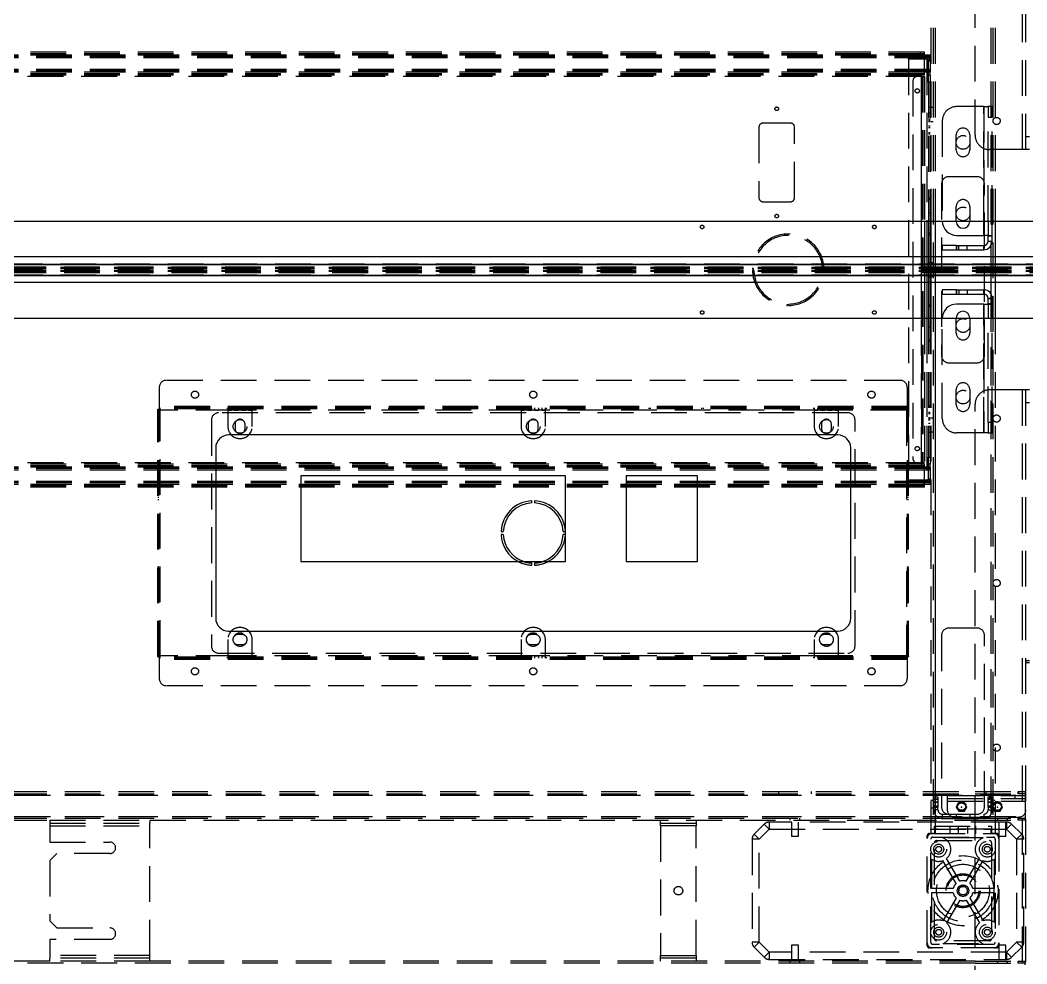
# Model space of a CAD drawing. Header units: millimetres. Extents: x -429 to 4678, y -337 to 3841.
# Drawn here: x 1019 to 1723, y 349 to 1008 of the extents above; entities that cross this region are included whole.
import ezdxf

# ---------------------------------------------------------------- set-up
doc = ezdxf.new("R2010")
doc.units = ezdxf.units.MM
doc.header["$LTSCALE"] = 100
doc.linetypes.add('CENTERX2', pattern=[20.32, 12.7, -2.54, 2.54, -2.54])
doc.linetypes.add('HIDDEN', pattern=[0.375, 0.25, -0.125])

msp = doc.modelspace()

# ---------------------------------------------------------------- linework, layer by layer
at = {"color": 7, "linetype": 'HIDDEN', "lineweight": -3}
for p, q in [((1720, 918), (1720, 1618)), ((1720, 918), (1720, 1618)), ((1722.5, 918), (1722.5, 1618)), ((1687, 928), (1687, 1608)), ((1656, 1228), (1656, 868)), ((1657.6, 1228), (1657.6, 440)), ((1659, 1228), (1659, 440)), ((1659, 1228), (1659, 440)), ((1659, 1228), (1659, 440)), ((1659, 1228), (1659, 868)), ((1698, 1228), (1698, 440)), ((1698, 1228), (1698, 440)), ((1698, 1228), (1698, 440)), ((1698, 1228), (1698, 850.68)), ((1699.4, 1228), (1699.4, 440)), ((1701, 1228), (1701, 868)), ((1651.5, 986), (148.5, 986)), ((1648.5, 986), (1648.5, 985)), ((1651.5, 984), (1651.5, 986)), ((1655.5, 984), (144.5, 984)), ((1655.5, 983), (144.5, 983)), ((1655.5, 982), (144.5, 982)), ((1655.5, 982), (144.5, 982)), ((1655.5, 982), (144.5, 982)), ((1655.5, 982), (144.5, 982)), ((1651.5, 985), (148.5, 985)), ((1651.5, 984), (148.5, 984)), ((1651.5, 984), (148.5, 984)), ((1640.5, 981.3), (1640.5, 982.5)), ((1640.5, 982.5), (1645.5, 982.5)), ((1645.5, 981.3), (1640.5, 981.3)), ((1640.5, 981.12), (1640.5, 686.88)), ((1653.1, 981.12), (1640.5, 981.12)), ((1645.5, 982.5), (1645.5, 981.3)), ((1645.5, 982.5), (1653.1, 982.5)), ((1645.5, 981.3), (1653.1, 981.3)), ((1651.5, 972), (1651.5, 984)), ((1653.1, 981.3), (1653.1, 982.5)), ((1653.1, 982.5), (1653.1, 981.3)), ((1653.1, 981.12), (1653.1, 686.88)), ((1653.1, 981.12), (1653.1, 868)), ((1655.5, 980.1), (1654.3, 980.1)), ((1654.3, 970), (1654.3, 980.1)), ((1654.3, 980.1), (1655.5, 980.1)), ((1655.5, 984), (1655.5, 982)), ((1655.5, 982), (1655.5, 974)), ((1655.5, 974), (144.5, 974)), ((1655.5, 974), (144.5, 974)), ((1655.5, 973), (144.5, 973)), ((1655.5, 972), (144.5, 972)), ((1651.5, 972), (148.5, 972)), ((1651.5, 972), (148.5, 972)), ((1651.5, 970), (1651.5, 972)), ((1652.5, 973), (1652.5, 972)), ((1655.5, 974), (1655.5, 972)), ((1655.5, 970), (1655.5, 972)), ((1651.5, 971), (148.5, 971)), ((1651.5, 970), (148.5, 970)), ((1649.5, 969), (150.5, 969)), ((1649.5, 969), (150.5, 969)), ((1643.5, 966), (1643.5, 702)), ((1649.5, 969), (1646.5, 969)), ((1649.5, 971), (1649.5, 970)), ((1649.5, 969), (1649.5, 970)), ((1649.5, 969), (1651.5, 969)), ((1649.5, 699), (1649.5, 969)), ((1649.5, 969), (1649.5, 699)), ((1649.5, 969), (1649.5, 699)), ((1649.5, 868), (1649.5, 969)), ((1650.5, 969), (1650.5, 699)), ((1651.5, 969), (1651.5, 868)), ((1654.3, 970), (1655.5, 970)), ((1654.3, 965), (1654.3, 970)), ((1655.5, 965), (1654.3, 965)), ((1654.3, 965), (1654.3, 868)), ((1655.5, 970), (1655.5, 965)), ((1655.5, 965), (1655.5, 868)), ((1655.5, 947.5), (1654.3, 947.5)), ((1654.3, 943.75), (1655.5, 943.75)), ((1654.3, 943.75), (1655.5, 943.75)), ((1657.6, 947.3), (1656, 947.3)), ((1693, 948), (1674, 948)), ((1693, 948), (1696, 948)), ((1693, 948), (1693, 858)), ((1693, 868), (1693, 948)), ((1699, 948), (1696, 948)), ((1696, 948), (1696, 940.71)), ((1699, 940.71), (1699, 948)), ((1557.75, 936.5), (1538.75, 936.5)), ((1654.3, 941.25), (1655.5, 941.25)), ((1654.3, 941.25), (1655.5, 941.25)), ((1655.5, 938.99), (1654.3, 938.99)), ((1655.5, 938), (1654.3, 938)), ((1654.3, 937.5), (1655.5, 937.5)), ((1656, 937.7), (1657.6, 937.7)), ((1664, 938), (1664, 868)), ((1696, 940.71), (1699, 940.71)), ((1696, 868), (1696, 940.71)), ((1699, 868), (1699, 940.71)), ((1535.75, 933.5), (1535.75, 884.5)), ((1560.75, 884.5), (1560.75, 933.5)), ((1654.3, 934.5), (1655.5, 934.5)), ((1654.3, 933.5), (1655.5, 933.5)), ((1654.3, 930), (1655.5, 930)), ((1654.3, 929.01), (1655.5, 929.01)), ((1673.75, 917.75), (1673.75, 928.25)), ((1683.25, 928.25), (1683.25, 917.75)), ((1725, 926.85), (1722.5, 926.85)), ((1720, 918), (1697, 918)), ((1725, 918), (1720, 918)), ((1663.5, 894), (1663.5, 774)), ((1688.5, 899), (1668.5, 899)), ((1693.5, 774), (1693.5, 894)), ((1538.75, 881.5), (1557.75, 881.5)), ((1654.3, 884), (1655.5, 884)), ((1654.3, 883), (1655.5, 883)), ((1654.3, 874), (1655.5, 874)), ((1654.3, 874), (1655.5, 874)), ((1654.3, 874), (1655.5, 874)), ((1654.3, 874), (1655.5, 874)), ((1673.75, 868), (1673.75, 878.25)), ((1683.25, 878.25), (1683.25, 868)), ((1555.8, 857.99), (1555.8, 858.99)), ((1556.8, 857.99), (1556.8, 858.99)), ((1654.3, 859.5), (1655.5, 859.5)), ((1654.3, 858.5), (1655.5, 858.5)), ((1696, 858), (1699, 858)), ((1696, 854), (1699, 854)), ((1674, 851), (1674, 848)), ((1675.5, 848), (1675.5, 851)), ((1681.5, 848), (1681.5, 851)), ((1693, 848), (1693, 851)), ((1747.5, 837.79), (52.5, 837.79)), ((1747.5, 837.76), (52.5, 837.76)), ((900, 837.79), (1747.5, 837.79)), ((1649.5, 825), (1649.5, 843)), ((1651.5, 843), (1651.5, 825)), ((1653.1, 843), (1653.1, 825)), ((1654.3, 843), (1654.3, 825)), ((1655.5, 839), (1654.3, 839)), ((1655.5, 843), (1655.5, 825)), ((1656, 843), (1656, 825)), ((1657.6, 838.8), (1656, 838.8)), ((1659, 843), (1659, 825)), ((1698, 843), (1698, 825)), ((1701, 843), (1701, 825)), ((1747.5, 835.25), (52.5, 835.25)), ((1747.5, 835.25), (52.5, 835.25)), ((1747.5, 835.25), (52.5, 835.25)), ((1747.5, 834.92), (52.5, 834.92)), ((1747.5, 834.75), (52.5, 834.75)), ((1747.5, 834.75), (52.5, 834.75)), ((1747.5, 833.25), (52.5, 833.25)), ((1747.5, 833.25), (52.5, 833.25)), ((1747.5, 833.08), (52.5, 833.08)), ((1747.5, 832.75), (52.5, 832.75)), ((1747.5, 832.75), (52.5, 832.75)), ((1747.5, 832.75), (52.5, 832.75)), ((900, 836), (1747.5, 836)), ((1747.5, 835.45), (900, 835.45)), ((1747.5, 835.45), (900, 835.45)), ((1747.5, 835.45), (900, 835.45)), ((900, 835.44), (1747.5, 835.44)), ((900, 835.44), (1747.5, 835.44)), ((900, 835.44), (1747.5, 835.44)), ((900, 835.25), (1747.5, 835.25)), ((900, 835.25), (1747.5, 835.25)), ((900, 835.25), (1747.5, 835.25)), ((900, 834.96), (1747.5, 834.96)), ((900, 834.92), (1747.5, 834.92)), ((900, 834.75), (1747.5, 834.75)), ((900, 834.75), (1747.5, 834.75)), ((900, 834.6), (1747.5, 834.6)), ((900, 834.56), (1747.5, 834.56)), ((900, 834.56), (1747.5, 834.56)), ((900, 834.55), (1747.5, 834.55)), ((900, 834.55), (1747.5, 834.55)), ((1747.5, 833.45), (900, 833.45)), ((1747.5, 833.45), (900, 833.45)), ((900, 833.43), (1747.5, 833.43)), ((900, 833.43), (1747.5, 833.43)), ((900, 833.4), (1747.5, 833.4)), ((900, 833.25), (1747.5, 833.25)), ((900, 833.25), (1747.5, 833.25)), ((900, 833.08), (1747.5, 833.08)), ((900, 833.04), (1747.5, 833.04)), ((900, 832.75), (1747.5, 832.75)), ((900, 832.75), (1747.5, 832.75)), ((900, 832.75), (1747.5, 832.75)), ((900, 832.57), (1747.5, 832.57)), ((900, 832.57), (1747.5, 832.57)), ((900, 832.56), (1747.5, 832.56)), ((900, 832.55), (1747.5, 832.55)), ((900, 832.55), (1747.5, 832.55)), ((900, 832.55), (1747.5, 832.55)), ((900, 832), (1747.5, 832)), ((1532.31, 834.5), (1531.31, 834.5)), ((1532.31, 833.5), (1531.31, 833.5)), ((1581.3, 834.5), (1580.29, 834.5)), ((1581.3, 833.5), (1580.29, 833.5)), ((1654.3, 835.25), (1655.5, 835.25)), ((1654.3, 835.25), (1655.5, 835.25)), ((1654.3, 832.75), (1655.5, 832.75)), ((1654.3, 832.75), (1655.5, 832.75)), ((1747.5, 830.24), (52.5, 830.24)), ((1747.5, 830.21), (52.5, 830.21)), ((900, 830.21), (1747.5, 830.21)), ((1654.3, 829), (1655.5, 829)), ((1656, 829.2), (1657.6, 829.2)), ((1674, 820), (1674, 817)), ((1675.5, 820), (1675.5, 817)), ((1681.5, 820), (1681.5, 817)), ((1693, 817), (1693, 820)), ((1698, 817.32), (1698, 440)), ((1555.8, 809.01), (1555.8, 810.01)), ((1556.8, 809.01), (1556.8, 810.01)), ((1654.3, 809.5), (1655.5, 809.5)), ((1693, 810), (1693, 720)), ((1699, 814), (1696, 814)), ((1696, 810), (1699, 810)), ((1654.3, 808.5), (1655.5, 808.5)), ((1649.5, 699), (1649.5, 800)), ((1651.5, 800), (1651.5, 699)), ((1653.1, 800), (1653.1, 686.88)), ((1654.3, 800), (1654.3, 703)), ((1655.5, 800), (1655.5, 703)), ((1656, 800), (1656, 440)), ((1659, 800), (1659, 440)), ((1664, 730), (1664, 800)), ((1673.75, 789.75), (1673.75, 800)), ((1683.25, 800), (1683.25, 789.75)), ((1693, 720), (1693, 800)), ((1696, 727.29), (1696, 800)), ((1699, 727.29), (1699, 800)), ((1701, 800), (1701, 440)), ((1654.3, 794), (1655.5, 794)), ((1654.3, 794), (1655.5, 794)), ((1654.3, 794), (1655.5, 794)), ((1654.3, 794), (1655.5, 794)), ((1654.3, 785), (1655.5, 785)), ((1654.3, 784), (1655.5, 784)), ((1668.5, 769), (1688.5, 769)), ((1634.5, 756.7), (1121.5, 756.7)), ((1116.5, 751.7), (1116.5, 738.3)), ((1639.5, 751.7), (1639.5, 738.3)), ((1673.75, 739.75), (1673.75, 750.25)), ((1683.25, 750.25), (1683.25, 739.75)), ((1720, 750), (1697, 750)), ((1720, 50), (1720, 750)), ((1725, 750), (1720, 750)), ((1720, 50), (1720, 750)), ((1722.5, 50), (1722.5, 750)), ((1687, 60), (1687, 740)), ((1722.5, 741.15), (1725, 741.15)), ((1115.5, 736.5), (1116.3, 736.5)), ((1115.5, 563.5), (1115.5, 736.5)), ((1116.3, 563.5), (1116.3, 736.5)), ((1639.5, 738.3), (1116.5, 738.3)), ((1116.5, 738.3), (1116.5, 736.7)), ((1639.5, 738.3), (1116.5, 738.3)), ((1639.5, 737.5), (1116.5, 737.5)), ((1639.5, 736.7), (1116.5, 736.7)), ((1117.1, 736.7), (1117.1, 737.5)), ((1117.1, 735.9), (1117.1, 736.7)), ((1117.1, 564.1), (1117.1, 735.9)), ((1117.1, 564.1), (1117.1, 735.9)), ((1167, 735.9), (1117.1, 735.9)), ((1167, 735.9), (1117.1, 735.9)), ((1598, 734), (1158, 734)), ((1164, 737.5), (1164, 736.7)), ((1164.5, 737.5), (1164.5, 735.9)), ((1164.5, 735.9), (1167, 735.9)), ((1164.5, 735.9), (1164.5, 724.5)), ((1167, 735.9), (1164.5, 735.9)), ((1167, 735.9), (1167, 737.5)), ((1169, 735.9), (1167, 735.9)), ((1169, 737.5), (1169, 735.9)), ((1169, 735.9), (1172, 735.9)), ((1172, 735.9), (1169, 735.9)), ((1172, 735.9), (1169, 735.9)), ((1172, 735.9), (1169, 735.9)), ((1172, 735.9), (1172, 737.5)), ((1174, 735.9), (1172, 735.9)), ((1174, 737.5), (1174, 735.9)), ((1174, 735.9), (1177, 735.9)), ((1177, 735.9), (1174, 735.9)), ((1177, 735.9), (1174, 735.9)), ((1177, 735.9), (1174, 735.9)), ((1177, 735.9), (1177, 737.5)), ((1179, 735.9), (1177, 735.9)), ((1179, 737.5), (1179, 735.9)), ((1179, 735.9), (1181.5, 735.9)), ((1181.5, 735.9), (1179, 735.9)), ((1372, 735.9), (1179, 735.9)), ((1372, 735.9), (1179, 735.9)), ((1181.5, 735.9), (1181.5, 737.5)), ((1181.5, 724.5), (1181.5, 735.9)), ((1182, 737.5), (1182, 736.7)), ((1259.03, 736.7), (1259.03, 737.5)), ((1260.03, 736.7), (1260.03, 737.5)), ((1277, 736.7), (1277, 737.5)), ((1279, 736.7), (1279, 737.5)), ((1295.97, 736.7), (1295.97, 737.5)), ((1296.97, 736.7), (1296.97, 737.5)), ((1369, 737.5), (1369, 736.7)), ((1369.5, 737.5), (1369.5, 735.9)), ((1369.5, 735.9), (1369.5, 724.5)), ((1369.5, 735.9), (1372, 735.9)), ((1372, 735.9), (1369.5, 735.9)), ((1372, 735.9), (1372, 737.5)), ((1374, 735.9), (1372, 735.9)), ((1374, 737.5), (1374, 735.9)), ((1374, 735.9), (1377, 735.9)), ((1377, 735.9), (1374, 735.9)), ((1377, 735.9), (1374, 735.9)), ((1377, 735.9), (1374, 735.9)), ((1377, 735.9), (1377, 737.5)), ((1379, 735.9), (1377, 735.9)), ((1379, 737.5), (1379, 735.9)), ((1379, 735.9), (1382, 735.9)), ((1382, 735.9), (1379, 735.9)), ((1382, 735.9), (1379, 735.9)), ((1382, 735.9), (1379, 735.9)), ((1382, 735.9), (1382, 737.5)), ((1384, 735.9), (1382, 735.9)), ((1384, 737.5), (1384, 735.9)), ((1384, 735.9), (1386.5, 735.9)), ((1386.5, 735.9), (1384, 735.9)), ((1577, 735.9), (1384, 735.9)), ((1577, 735.9), (1384, 735.9)), ((1386.5, 735.9), (1386.5, 737.5)), ((1386.5, 724.5), (1386.5, 735.9)), ((1387, 737.5), (1387, 736.7)), ((1459.03, 736.7), (1459.03, 737.5)), ((1460.03, 736.7), (1460.03, 737.5)), ((1477, 736.7), (1477, 737.5)), ((1479, 736.7), (1479, 737.5)), ((1495.97, 736.7), (1495.97, 737.5)), ((1496.97, 736.7), (1496.97, 737.5)), ((1574, 737.5), (1574, 736.7)), ((1574.5, 737.5), (1574.5, 735.9)), ((1574.5, 735.9), (1574.5, 724.5)), ((1574.5, 735.9), (1577, 735.9)), ((1577, 735.9), (1574.5, 735.9)), ((1577, 735.9), (1577, 737.5)), ((1579, 735.9), (1577, 735.9)), ((1579, 737.5), (1579, 735.9)), ((1579, 735.9), (1582, 735.9)), ((1582, 735.9), (1579, 735.9)), ((1582, 735.9), (1579, 735.9)), ((1582, 735.9), (1579, 735.9)), ((1582, 735.9), (1582, 737.5)), ((1584, 735.9), (1582, 735.9)), ((1584, 737.5), (1584, 735.9)), ((1584, 735.9), (1587, 735.9)), ((1587, 735.9), (1584, 735.9)), ((1587, 735.9), (1584, 735.9)), ((1587, 735.9), (1584, 735.9)), ((1587, 735.9), (1587, 737.5)), ((1589, 735.9), (1587, 735.9)), ((1589, 737.5), (1589, 735.9)), ((1589, 735.9), (1591.5, 735.9)), ((1591.5, 735.9), (1589, 735.9)), ((1638.9, 735.9), (1589, 735.9)), ((1638.9, 735.9), (1589, 735.9)), ((1591.5, 735.9), (1591.5, 737.5)), ((1591.5, 724.5), (1591.5, 735.9)), ((1592, 737.5), (1592, 736.7)), ((1638.9, 737.5), (1638.9, 736.7)), ((1638.9, 736.7), (1638.9, 735.9)), ((1638.9, 735.9), (1638.9, 564.1)), ((1638.9, 735.9), (1638.9, 564.1)), ((1639.5, 738.3), (1639.5, 736.7)), ((1640.5, 736.5), (1639.7, 736.5)), ((1639.7, 563.5), (1639.7, 736.5)), ((1640.5, 563.5), (1640.5, 736.5)), ((1655.5, 738.99), (1654.3, 738.99)), ((1655.5, 738), (1654.3, 738)), ((1654.3, 734.5), (1655.5, 734.5)), ((1654.3, 733.5), (1655.5, 733.5)), ((1153, 729), (1153, 571)), ((1169.5, 726), (1169.5, 723)), ((1176.5, 723), (1176.5, 726)), ((1374.5, 726), (1374.5, 723)), ((1381.5, 723), (1381.5, 726)), ((1579.5, 726), (1579.5, 723)), ((1586.5, 723), (1586.5, 726)), ((1603, 571), (1603, 729)), ((1655.5, 730.5), (1654.3, 730.5)), ((1654.3, 730), (1655.5, 730)), ((1654.3, 729.01), (1655.5, 729.01)), ((1654.3, 726.75), (1655.5, 726.75)), ((1654.3, 726.75), (1655.5, 726.75)), ((1657.6, 730.3), (1656, 730.3)), ((1699, 727.29), (1696, 727.29)), ((1696, 727.29), (1696, 720)), ((1699, 720), (1699, 727.29)), ((1654.3, 724.25), (1655.5, 724.25)), ((1654.3, 724.25), (1655.5, 724.25)), ((1654.3, 720.5), (1655.5, 720.5)), ((1656, 720.7), (1657.6, 720.7)), ((1693, 720), (1674, 720)), ((1696, 720), (1693, 720)), ((1696, 720), (1699, 720)), ((1651.5, 698), (148.5, 698)), ((1651.5, 697), (148.5, 697)), ((1649.5, 699), (150.5, 699)), ((1649.5, 699), (150.5, 699)), ((1646.5, 699), (1649.5, 699)), ((1649.5, 698), (1649.5, 699)), ((1651.5, 699), (1649.5, 699)), ((1649.5, 698), (1649.5, 697)), ((1651.5, 696), (1651.5, 698)), ((1654.3, 703), (1655.5, 703)), ((1654.3, 698), (1654.3, 703)), ((1655.5, 698), (1654.3, 698)), ((1654.3, 687.9), (1654.3, 698)), ((1655.5, 703), (1655.5, 698)), ((1655.5, 696), (1655.5, 698)), ((1655.5, 696), (144.5, 696)), ((1655.5, 695), (144.5, 695)), ((1655.5, 694), (144.5, 694)), ((1655.5, 694), (144.5, 694)), ((1651.5, 696), (148.5, 696)), ((1651.5, 696), (148.5, 696)), ((1651.5, 684), (1651.5, 696)), ((1652.5, 696), (1652.5, 695)), ((1655.5, 696), (1655.5, 694)), ((1655.5, 694), (1655.5, 686)), ((1655.5, 686), (144.5, 686)), ((1655.5, 686), (144.5, 686)), ((1655.5, 686), (144.5, 686)), ((1655.5, 686), (144.5, 686)), ((1655.5, 685), (144.5, 685)), ((1655.5, 684), (144.5, 684)), ((1651.5, 684), (148.5, 684)), ((1651.5, 684), (148.5, 684)), ((1651.5, 683), (148.5, 683)), ((1653.1, 686.88), (1640.5, 686.88)), ((1640.5, 685.5), (1640.5, 686.7)), ((1640.5, 686.7), (1645.5, 686.7)), ((1645.5, 685.5), (1640.5, 685.5)), ((1645.5, 686.7), (1645.5, 685.5)), ((1653.1, 686.7), (1645.5, 686.7)), ((1645.5, 685.5), (1653.1, 685.5)), ((1648.5, 683), (1648.5, 682)), ((1651.5, 682), (1651.5, 684)), ((1653.1, 685.5), (1653.1, 686.7)), ((1653.1, 685.5), (1653.1, 686.7)), ((1654.3, 687.9), (1655.5, 687.9)), ((1654.3, 687.9), (1655.5, 687.9)), ((1655.5, 686), (1655.5, 684)), ((1651.5, 682), (148.5, 682)), ((1115.5, 674.98), (1116.3, 674.98)), ((1115.5, 673.48), (1116.3, 673.48)), ((1639.7, 674.98), (1640.5, 674.98)), ((1639.7, 673.48), (1640.5, 673.48)), ((1115.5, 651), (1116.3, 651)), ((1115.5, 649), (1116.3, 649)), ((1400.48, 651), (1400.46, 651.32)), ((1400.46, 651), (1400.48, 651)), ((1400.46, 648.68), (1400.48, 649)), ((1400.48, 649), (1400.46, 649)), ((1639.7, 651), (1640.5, 651)), ((1639.7, 649), (1640.5, 649)), ((1115.5, 626.52), (1116.3, 626.52)), ((1377, 627.52), (1377, 629.02)), ((1379, 629.02), (1379, 627.52)), ((1639.7, 626.52), (1640.5, 626.52)), ((1115.5, 625.02), (1116.3, 625.02)), ((1639.7, 625.02), (1640.5, 625.02)), ((1174.5, 579), (1171.5, 579)), ((1379.5, 579), (1376.5, 579)), ((1584.5, 579), (1581.5, 579)), ((1663.5, 578.5), (1663.5, 458.5)), ((1688.5, 583.5), (1668.5, 583.5)), ((1693.5, 458.5), (1693.5, 578.5)), ((1164.5, 575.5), (1164.5, 564.1)), ((1171.5, 572), (1174.5, 572)), ((1181.5, 564.1), (1181.5, 575.5)), ((1369.5, 575.5), (1369.5, 564.1)), ((1376.5, 572), (1379.5, 572)), ((1386.5, 564.1), (1386.5, 575.5)), ((1574.5, 575.5), (1574.5, 564.1)), ((1581.5, 572), (1584.5, 572)), ((1591.5, 564.1), (1591.5, 575.5)), ((1115.5, 563.5), (1116.3, 563.5)), ((1639.5, 563.3), (1116.5, 563.3)), ((1116.5, 563.3), (1116.5, 561.7)), ((1117.1, 563.3), (1117.1, 564.1)), ((1167, 564.1), (1117.1, 564.1)), ((1167, 564.1), (1117.1, 564.1)), ((1117.1, 562.5), (1117.1, 563.3)), ((1158, 566), (1598, 566)), ((1164, 563.3), (1164, 562.5)), ((1167, 564.1), (1164.5, 564.1)), ((1164.5, 564.1), (1164.5, 562.5)), ((1164.5, 564.1), (1167, 564.1)), ((1169, 564.1), (1167, 564.1)), ((1167, 562.5), (1167, 564.1)), ((1172, 564.1), (1169, 564.1)), ((1169, 564.1), (1169, 562.5)), ((1169, 564.1), (1172, 564.1)), ((1172, 564.1), (1169, 564.1)), ((1172, 564.1), (1169, 564.1)), ((1174, 564.1), (1172, 564.1)), ((1172, 562.5), (1172, 564.1)), ((1177, 564.1), (1174, 564.1)), ((1174, 564.1), (1174, 562.5)), ((1174, 564.1), (1177, 564.1)), ((1177, 564.1), (1174, 564.1)), ((1177, 564.1), (1174, 564.1)), ((1179, 564.1), (1177, 564.1)), ((1177, 562.5), (1177, 564.1)), ((1181.5, 564.1), (1179, 564.1)), ((1179, 564.1), (1179, 562.5)), ((1179, 564.1), (1181.5, 564.1)), ((1372, 564.1), (1179, 564.1)), ((1372, 564.1), (1179, 564.1)), ((1181.5, 562.5), (1181.5, 564.1)), ((1182, 563.3), (1182, 562.5)), ((1369, 563.3), (1369, 562.5)), ((1372, 564.1), (1369.5, 564.1)), ((1369.5, 564.1), (1369.5, 562.5)), ((1369.5, 564.1), (1372, 564.1)), ((1374, 564.1), (1372, 564.1)), ((1372, 562.5), (1372, 564.1)), ((1377, 564.1), (1374, 564.1)), ((1374, 564.1), (1374, 562.5)), ((1374, 564.1), (1377, 564.1)), ((1377, 564.1), (1374, 564.1)), ((1377, 564.1), (1374, 564.1)), ((1379, 564.1), (1377, 564.1)), ((1377, 562.5), (1377, 564.1)), ((1382, 564.1), (1379, 564.1)), ((1379, 564.1), (1379, 562.5)), ((1379, 564.1), (1382, 564.1)), ((1382, 564.1), (1379, 564.1)), ((1382, 564.1), (1379, 564.1)), ((1384, 564.1), (1382, 564.1)), ((1382, 562.5), (1382, 564.1)), ((1386.5, 564.1), (1384, 564.1)), ((1384, 564.1), (1384, 562.5)), ((1384, 564.1), (1386.5, 564.1)), ((1577, 564.1), (1384, 564.1)), ((1577, 564.1), (1384, 564.1)), ((1386.5, 562.5), (1386.5, 564.1)), ((1387, 563.3), (1387, 562.5)), ((1574, 563.3), (1574, 562.5)), ((1577, 564.1), (1574.5, 564.1)), ((1574.5, 564.1), (1574.5, 562.5)), ((1574.5, 564.1), (1577, 564.1)), ((1579, 564.1), (1577, 564.1)), ((1577, 562.5), (1577, 564.1)), ((1582, 564.1), (1579, 564.1)), ((1579, 564.1), (1579, 562.5)), ((1579, 564.1), (1582, 564.1)), ((1582, 564.1), (1579, 564.1)), ((1582, 564.1), (1579, 564.1)), ((1584, 564.1), (1582, 564.1)), ((1582, 562.5), (1582, 564.1)), ((1587, 564.1), (1584, 564.1)), ((1584, 564.1), (1584, 562.5)), ((1584, 564.1), (1587, 564.1)), ((1587, 564.1), (1584, 564.1)), ((1587, 564.1), (1584, 564.1)), ((1589, 564.1), (1587, 564.1)), ((1587, 562.5), (1587, 564.1)), ((1591.5, 564.1), (1589, 564.1)), ((1589, 564.1), (1589, 562.5)), ((1589, 564.1), (1591.5, 564.1)), ((1638.9, 564.1), (1589, 564.1)), ((1638.9, 564.1), (1589, 564.1)), ((1591.5, 562.5), (1591.5, 564.1)), ((1592, 563.3), (1592, 562.5)), ((1638.9, 564.1), (1638.9, 563.3)), ((1638.9, 563.3), (1638.9, 562.5)), ((1639.5, 563.3), (1639.5, 561.7)), ((1640.5, 563.5), (1639.7, 563.5)), ((1639.5, 562.5), (1116.5, 562.5)), ((1116.5, 561.7), (1116.5, 548.3)), ((1639.5, 561.7), (1116.5, 561.7)), ((1639.5, 561.7), (1116.5, 561.7)), ((1639.5, 561.7), (1639.5, 548.3)), ((1725, 560.57), (1722.5, 560.57)), ((1722.5, 559.42), (1725, 559.42)), ((1634.5, 543.3), (1121.5, 543.3)), ((78, 466.75), (1722, 466.75)), ((78, 466.75), (1722, 466.75)), ((113, 469.25), (1687, 469.25)), ((113, 467.75), (1687, 467.75)), ((113, 466.75), (1687, 466.75)), ((113, 466.75), (1687, 466.75)), ((1549.5, 469.25), (1549.5, 467.75)), ((1572.5, 467.75), (1572.5, 469.25)), ((1658, 465.5), (1661, 465.5)), ((1658, 464.04), (1658, 465.5)), ((1661, 465.5), (1661, 464.04)), ((1667.5, 466.5), (1667.5, 462.5)), ((1667.5, 466.5), (1722.5, 466.5)), ((1687, 469.25), (1717, 469.25)), ((1687, 467.75), (1717, 467.75)), ((1687, 451.75), (1687, 466.75)), ((1694.5, 469.25), (1694.5, 467.75)), ((1696, 465.5), (1699, 465.5)), ((1696, 464.04), (1696, 465.5)), ((1697, 466.5), (1697, 464.5)), ((1699, 465.5), (1699, 464.04)), ((1715, 464.5), (1715, 466.5)), ((1717, 467.75), (1717, 469.25)), ((1717, 469.25), (1722, 469.25)), ((1722, 467.75), (1717, 467.75)), ((1717.5, 467.75), (1717.5, 469.25)), ((1722, 469.25), (1722, 467.75)), ((1722, 467.75), (1722, 466.75)), ((1722, 466.75), (1722, 451.75)), ((1657.6, 463), (1656, 463)), ((1656, 458), (1657.6, 458)), ((1661, 464.04), (1658, 464.04)), ((1658, 461.96), (1658, 464.04)), ((1658, 464.04), (1661, 464.04)), ((1658, 458.43), (1658, 461.96)), ((1658, 461.96), (1661, 461.96)), ((1661, 461.96), (1658, 461.96)), ((1661, 461.75), (1658, 461.75)), ((1658, 459.25), (1661, 459.25)), ((1661, 458.43), (1658, 458.43)), ((1658, 456.5), (1658, 458.43)), ((1658, 458.43), (1661, 458.43)), ((1661, 464.04), (1661, 461.96)), ((1661, 461.96), (1661, 458.43)), ((1661, 456.5), (1661, 458.43)), ((1667.5, 464.5), (1722.5, 464.5)), ((1667.5, 462.5), (1722.5, 462.5)), ((1667.5, 462.5), (1667.5, 456.5)), ((1667.5, 462.5), (1722.5, 462.5)), ((1667.5, 462.5), (1722.5, 462.5)), ((1667.5, 462.5), (1722.5, 462.5)), ((1674.04, 458.5), (1675.77, 461.5)), ((1675.77, 455.5), (1674.04, 458.5)), ((1675.77, 461.5), (1679.23, 461.5)), ((1679.23, 461.5), (1680.96, 458.5)), ((1680.96, 458.5), (1679.23, 455.5)), ((1699, 464.04), (1696, 464.04)), ((1696, 461.96), (1696, 464.04)), ((1696, 464.04), (1699, 464.04)), ((1696, 458.43), (1696, 461.96)), ((1696, 461.96), (1699, 461.96)), ((1699, 461.96), (1696, 461.96)), ((1699, 461.75), (1696, 461.75)), ((1696, 459.25), (1699, 459.25)), ((1696, 458.43), (1696, 456.5)), ((1699, 458.43), (1696, 458.43)), ((1696, 458.43), (1699, 458.43)), ((1699, 464.04), (1699, 461.96)), ((1699, 461.96), (1699, 458.43)), ((1699, 458.43), (1699, 456.5)), ((1699.04, 458.5), (1700.77, 461.5)), ((1700.77, 455.5), (1699.04, 458.5)), ((1701, 463), (1699.4, 463)), ((1699.4, 458), (1701, 458)), ((1700.77, 461.5), (1704.23, 461.5)), ((1704.23, 461.5), (1705.96, 458.5)), ((1705.96, 458.5), (1704.23, 455.5)), ((78, 451.75), (1722, 451.75)), ((78, 451.75), (1722, 451.75)), ((113, 451.75), (1687, 451.75)), ((113, 451.75), (1687, 451.75)), ((113, 450.75), (1687, 450.75)), ((1557.5, 450.75), (1557.5, 449.25)), ((1564.5, 449.25), (1564.5, 450.75)), ((1661, 456.5), (1658, 456.5)), ((1661, 456.5), (1658, 456.5)), ((1664, 453.5), (1664, 450.5)), ((1664, 453.5), (1693, 453.5)), ((1664, 453.5), (1664, 450.5)), ((1672.5, 451.5), (1717.5, 451.5)), ((1673.75, 453.5), (1673.75, 450.5)), ((1679.23, 455.5), (1675.77, 455.5)), ((1683.25, 453.5), (1683.25, 450.5)), ((1687, 450.75), (1717, 450.75)), ((1693, 453.5), (1693, 450.5)), ((1693, 453.5), (1693, 450.5)), ((1696, 456.5), (1699, 456.5)), ((1696, 456.5), (1699, 456.5)), ((1704.23, 455.5), (1700.77, 455.5)), ((1702.5, 450.75), (1702.5, 449.25)), ((1709.5, 449.25), (1709.5, 450.75)), ((1717, 449.25), (1717, 450.75)), ((1717, 450.75), (1722, 450.75)), ((1722, 451.75), (1722, 450.75)), ((1722, 450.75), (1722, 449.25)), ((113, 449.25), (1040, 449.25)), ((1040, 449.25), (1040, 447.25)), ((1040, 449.25), (1110, 449.25)), ((1040, 447.25), (1110, 447.25)), ((1040, 447.25), (1040, 445.25)), ((1040, 445.25), (1110, 445.25)), ((1040, 445.25), (1110, 445.25)), ((1040, 445.25), (1040, 434)), ((1110, 449.25), (1110, 447.25)), ((1110, 449.25), (1687, 449.25)), ((1110, 445.25), (1110, 447.25)), ((1110, 354.75), (1110, 445.25)), ((1467, 445.25), (1467, 449.25)), ((1467, 447.25), (1492, 447.25)), ((1492, 445.25), (1467, 445.25)), ((1467, 445.25), (1467, 354.75)), ((1492, 445.25), (1467, 445.25)), ((1492, 449.25), (1492, 445.25)), ((1492, 354.75), (1492, 445.25)), ((1539.54, 446.54), (1532.46, 439.46)), ((1539.54, 446.54), (1543.07, 443)), ((1708.93, 448), (1543.07, 448)), ((1543.07, 448), (1543.07, 443)), ((1558.6, 448), (1558.6, 438)), ((1563.4, 438), (1563.4, 448)), ((1658.5, 445), (1698.5, 445)), ((1658.5, 443), (1658.5, 445)), ((1664, 450.5), (1693, 450.5)), ((1669.5, 440), (1669.5, 445)), ((1675.1, 445), (1675.1, 440)), ((1681.9, 440), (1681.9, 445)), ((1687, 449.25), (1717, 449.25)), ((1687.5, 440), (1687.5, 445)), ((1698.5, 445), (1698.5, 443)), ((1703.6, 448), (1703.6, 438)), ((1708.4, 438), (1708.4, 448)), ((1708.93, 448), (1708.93, 443)), ((1712.46, 446.54), (1708.93, 443)), ((1719.54, 439.46), (1712.46, 446.54)), ((1722, 449.25), (1717, 449.25)), ((1532.46, 439.46), (1536, 435.93)), ((1536, 435.93), (1543.07, 443)), ((1543.07, 443), (1708.93, 443)), ((1563.4, 438), (1558.6, 438)), ((1653.5, 361.5), (1653.5, 438.5)), ((1655, 440), (1702, 440)), ((1657.5, 437.5), (1699.5, 437.5)), ((1658.5, 443), (1658.5, 440)), ((1698.5, 443), (1658.5, 443)), ((1692.63, 437), (1664.37, 437)), ((1698.5, 443), (1698.5, 440)), ((1703.5, 438.5), (1703.5, 361.5)), ((1708.4, 438), (1703.6, 438)), ((1708.93, 443), (1716, 435.93)), ((1719.54, 439.46), (1716, 435.93)), ((1040, 434), (1082, 434)), ((1531, 435.93), (1531, 364.07)), ((1536, 435.93), (1531, 435.93)), ((1536, 364.07), (1536, 435.93)), ((1656, 364), (1656, 436)), ((1658.5, 366.5), (1658.5, 433.5)), ((1660, 435), (1697, 435)), ((1698.5, 433.5), (1698.5, 366.5)), ((1701, 436), (1701, 364)), ((1721, 435.93), (1716, 435.93)), ((1716, 435.93), (1716, 364.07)), ((1721, 364.07), (1721, 435.93)), ((1045, 426), (1040, 421)), ((1082, 426), (1045, 426)), ((1676.34, 406.66), (1667.03, 422.54)), ((1680.66, 406.66), (1689.98, 422.54)), ((1040, 421), (1040, 379)), ((1656.5, 422.13), (1656.5, 401.5)), ((1673.75, 405.14), (1664.44, 421.02)), ((1683.25, 405.14), (1692.56, 421.02)), ((1700.5, 401.5), (1700.5, 422.13)), ((1671.66, 401.5), (1656.5, 401.5)), ((1678.5, 403), (1678.5, 403.54)), ((1700.5, 401.5), (1685.34, 401.5)), ((1671.66, 398.5), (1656.5, 398.5)), ((1656.5, 398.5), (1656.5, 377.87)), ((1673.75, 394.86), (1664.44, 378.98)), ((1683.25, 394.86), (1692.56, 378.98)), ((1700.5, 398.5), (1685.34, 398.5)), ((1700.5, 377.87), (1700.5, 398.5)), ((1676.34, 393.34), (1667.03, 377.46)), ((1680.66, 393.34), (1689.98, 377.46)), ((1040, 379), (1045, 374)), ((1045, 374), (1082, 374)), ((1082, 366), (1040, 366)), ((1040, 366), (1040, 354.75)), ((1536, 364.07), (1531, 364.07)), ((1536, 364.07), (1532.46, 360.54)), ((1532.46, 360.54), (1539.54, 353.46)), ((1543.07, 357), (1536, 364.07)), ((1563.4, 362), (1558.6, 362)), ((1558.6, 362), (1558.6, 352)), ((1563.4, 352), (1563.4, 362)), ((1702, 360), (1655, 360)), ((1699.5, 362.5), (1657.5, 362.5)), ((1697, 365), (1660, 365)), ((1664.37, 363), (1692.63, 363)), ((1708.4, 362), (1703.6, 362)), ((1703.6, 362), (1703.6, 352)), ((1708.4, 352), (1708.4, 362)), ((1716, 364.07), (1708.93, 357)), ((1712.46, 353.46), (1719.54, 360.54)), ((1721, 364.07), (1716, 364.07)), ((1716, 364.07), (1719.54, 360.54)), ((1040, 354.75), (1040, 352.75)), ((1110, 354.75), (1040, 354.75)), ((1110, 354.75), (1040, 354.75)), ((1040, 350.75), (1040, 352.75)), ((1110, 352.75), (1040, 352.75)), ((1110, 352.75), (1110, 354.75)), ((1110, 350.75), (1110, 352.75)), ((1467, 354.75), (1492, 354.75)), ((1467, 350.75), (1467, 354.75)), ((1467, 354.75), (1492, 354.75)), ((1492, 352.75), (1467, 352.75)), ((1492, 354.75), (1492, 350.75)), ((1543.07, 357), (1539.54, 353.46)), ((1708.93, 357), (1543.07, 357)), ((1543.07, 357), (1543.07, 352)), ((1543.07, 352), (1708.93, 352)), ((1708.93, 357), (1712.46, 353.46)), ((1708.93, 357), (1708.93, 352)), ((1040, 350.75), (113, 350.75)), ((1687, 349.25), (113, 349.25)), ((1110, 350.75), (1040, 350.75)), ((1687, 350.75), (1110, 350.75)), ((1557.5, 350.75), (1557.5, 349.25)), ((1564.5, 349.25), (1564.5, 350.75)), ((1687, 350.75), (1717, 350.75)), ((1687, 349.25), (1717, 349.25)), ((1702.5, 350.75), (1702.5, 349.25)), ((1709.5, 349.25), (1709.5, 350.75)), ((1717, 349.25), (1717, 350.75)), ((1717, 350.75), (1722, 350.75)), ((1722, 349.25), (1717, 349.25)), ((1722, 350.75), (1722, 349.25)), ((1722, 348.25), (1722, 349.25))]:
    msp.add_line(p, q, dxfattribs=at)
at = {"color": 7, "linetype": 'Continuous', "lineweight": -3}
for p, q in [((50, 868), (1750, 868)), ((1649.5, 843), (1649.5, 868)), ((1651.5, 868), (1651.5, 843)), ((1653.1, 868), (1653.1, 843)), ((1654.3, 868), (1654.3, 843)), ((1655.5, 868), (1655.5, 843)), ((1656, 868), (1656, 843)), ((1659, 868), (1659, 843)), ((1673.75, 867.75), (1673.75, 868)), ((1683.25, 868), (1683.25, 867.75)), ((1693, 858), (1693, 868)), ((1696, 867.79), (1696, 868)), ((1699, 867.79), (1696, 867.79)), ((1696, 867.79), (1696, 857.8)), ((1699, 867.79), (1699, 868)), ((1699, 857.8), (1699, 867.79)), ((1701, 868), (1701, 843)), ((1674, 858), (1693, 858)), ((1696, 858), (1693, 858)), ((1696, 857.8), (1699, 857.8)), ((1696, 854), (1696, 857.8)), ((1696, 854), (1699, 854)), ((1699, 854), (1699, 857.8)), ((1664, 851), (1664, 848)), ((1674, 851), (1664, 851)), ((1664, 848), (1674, 848)), ((1674, 848), (1674, 851)), ((1674, 851), (1693, 851)), ((1674, 848), (1693, 848)), ((1693, 851), (1693, 848)), ((1698, 850.68), (1698, 843)), ((1747.5, 843), (52.5, 843)), ((900, 838), (1747.5, 838)), ((900, 837.76), (1747.5, 837.76)), ((1747.5, 825), (52.5, 825)), ((900, 830.24), (1747.5, 830.24)), ((900, 830), (1747.5, 830)), ((1649.5, 800), (1649.5, 825)), ((1651.5, 825), (1651.5, 800)), ((1653.1, 825), (1653.1, 800)), ((1654.3, 825), (1654.3, 800)), ((1655.5, 825), (1655.5, 800)), ((1656, 825), (1656, 800)), ((1659, 825), (1659, 800)), ((1698, 825), (1698, 817.32)), ((1701, 825), (1701, 800)), ((1664, 820), (1664, 817)), ((1674, 820), (1664, 820)), ((1664, 817), (1674, 817)), ((1674, 817), (1674, 820)), ((1674, 820), (1693, 820)), ((1674, 817), (1693, 817)), ((1693, 817), (1693, 820)), ((1693, 810), (1674, 810)), ((1693, 810), (1696, 810)), ((1693, 800), (1693, 810)), ((1696, 814), (1699, 814)), ((1696, 810.2), (1696, 814)), ((1699, 810.2), (1696, 810.2)), ((1696, 810.2), (1696, 800.21)), ((1699, 810.2), (1699, 814)), ((1699, 800.21), (1699, 810.2)), ((1750, 800), (50, 800)), ((1673.75, 800), (1673.75, 800.25)), ((1683.25, 800.25), (1683.25, 800)), ((1696, 800.21), (1699, 800.21)), ((1696, 800), (1696, 800.21)), ((1699, 800), (1699, 800.21)), ((1591, 718.5), (1165, 718.5)), ((1156, 709.5), (1156, 590.5)), ((1600, 590.5), (1600, 709.5)), ((1400.46, 690), (1215.46, 690)), ((1215.46, 690), (1215.46, 630)), ((1400.46, 630), (1400.46, 690)), ((1492.96, 690), (1442.96, 690)), ((1442.96, 690), (1442.96, 630)), ((1492.96, 630), (1492.96, 690)), ((1377, 670.98), (1377, 672.48)), ((1379, 672.48), (1379, 670.98)), ((1355.52, 651), (1357.02, 651)), ((1357.02, 649), (1355.52, 649)), ((1398.98, 651), (1400.46, 651)), ((1400.46, 649), (1398.98, 649)), ((1215.46, 630), (1400.46, 630)), ((1442.96, 630), (1492.96, 630)), ((1165, 581.5), (1591, 581.5)), ((1675.77, 461.5), (1674.04, 458.5)), ((1674.04, 458.5), (1675.77, 455.5)), ((1679.23, 461.5), (1675.77, 461.5)), ((1680.96, 458.5), (1679.23, 461.5)), ((1679.23, 455.5), (1680.96, 458.5)), ((1700.77, 461.5), (1699.04, 458.5)), ((1699.04, 458.5), (1700.77, 455.5)), ((1704.23, 461.5), (1700.77, 461.5)), ((1705.96, 458.5), (1704.23, 461.5)), ((1704.23, 455.5), (1705.96, 458.5)), ((1675.77, 455.5), (1679.23, 455.5)), ((1700.77, 455.5), (1704.23, 455.5))]:
    msp.add_line(p, q, dxfattribs=at)
at = {"color": 7, "linetype": 'HIDDEN', "lineweight": -3}
for centre, radius in [((1646.5, 959), 1.5), ((1548.25, 946.5), 1.25), ((1702, 938), 2.5), ((1678.5, 923), 4.8), ((1678.5, 873), 4.8), ((1548.25, 871.5), 1.25), ((1496.1, 863.9), 1.25), ((1616.5, 863.9), 1.25), ((1496.1, 804.1), 1.25), ((1616.5, 804.1), 1.25), ((1678.5, 795), 4.8), ((1141.5, 746.7), 2.5), ((1378, 746.7), 2.5), ((1614.5, 746.7), 2.5), ((1678.5, 745), 4.8), ((1702, 730), 2.5), ((1173, 724.5), 4.8), ((1378, 724.5), 4.8), ((1583, 724.5), 4.8), ((1646.5, 709), 1.5), ((1702, 615), 2.5), ((1173, 575.5), 4.8), ((1378, 575.5), 4.8), ((1583, 575.5), 4.8), ((1141.5, 553.3), 2.5), ((1378, 553.3), 2.5), ((1614.5, 553.3), 2.5), ((1702, 500), 2.5), ((1677.5, 459.25), 3), ((1702.5, 459.25), 3), ((1661.5, 429), 5.5), ((1661.5, 429), 3.5), ((1661.5, 429), 2), ((1695.5, 429), 5.5), ((1695.5, 429), 3.5), ((1695.5, 429), 2), ((1678.5, 400), 24.5), ((1678.5, 400), 21.5), ((1678.5, 400), 18.5), ((1678.5, 400), 11.9), ((1678.5, 400), 11), ((1479.5, 400), 3), ((1678.5, 400), 4), ((1678.5, 400), 3), ((1661.5, 371), 5.5), ((1661.5, 371), 3.5), ((1695.5, 371), 5.5), ((1695.5, 371), 3.5), ((1661.5, 371), 2), ((1695.5, 371), 2)]:
    msp.add_circle(centre, radius, dxfattribs=at)
at = {"color": 7, "linetype": 'CENTERX2', "lineweight": -3}
for centre, radius in [((1677.5, 458.5), 3), ((1677.5, 458.5), 2.9), ((1702.5, 458.5), 3), ((1702.5, 458.5), 2.9)]:
    msp.add_circle(centre, radius, dxfattribs=at)
at = {"color": 7, "linetype": 'HIDDEN', "lineweight": -3}
for centre, radius, start, end in [((1653.1, 980.1), 2.4, 0, 90), ((1653.1, 980.1), 1.2, 0, 90), ((1646.5, 966), 3, 90, 180), ((1674, 938), 10, 90, 180), ((1538.75, 933.5), 3, 90, 180), ((1557.75, 933.5), 3, 0, 90), ((1678.5, 928.25), 4.75, 0, 180), ((1697, 928), 10, 180, 270), ((1678.5, 917.75), 4.75, 180, 0), ((1668.5, 894), 5, 90, 180), ((1688.5, 894), 5, 0, 90), ((1538.75, 884.5), 3, 180, 270), ((1557.75, 884.5), 3, 270, 0), ((1678.5, 878.25), 4.75, 0, 180), ((1556.3, 834), 25, 91.14599, 178.85401), ((1556.3, 834), 25, 1.14599, 88.85401), ((1556.3, 834), 24, 91.19375, 178.80625), ((1556.3, 834), 24, 1.19375, 88.80625), ((1556.3, 834), 25, 181.14599, 268.85401), ((1556.3, 834), 24, 181.19375, 268.80625), ((1556.3, 834), 24, 271.19375, 358.80625), ((1556.3, 834), 25, 271.14599, 358.85401), ((1678.5, 789.75), 4.75, 180, 0), ((1668.5, 774), 5, 180, 270), ((1688.5, 774), 5, 270, 0), ((1121.5, 751.7), 5, 90, 180), ((1634.5, 751.7), 5, 0, 90), ((1678.5, 750.25), 4.75, 0, 180), ((1697, 740), 10, 90, 180), ((1678.5, 739.75), 4.75, 180, 0), ((1158, 729), 5, 90, 180), ((1598, 729), 5, 0, 90), ((1173, 726), 3.5, 0, 180), ((1378, 726), 3.5, 0, 180), ((1583, 726), 3.5, 0, 180), ((1674, 730), 10, 180, 270), ((1173, 724.5), 8.5, 180, 0), ((1173, 723), 3.5, 180, 0), ((1378, 724.5), 8.5, 180, 0), ((1378, 723), 3.5, 180, 0), ((1583, 724.5), 8.5, 180, 0), ((1583, 723), 3.5, 180, 0), ((1646.5, 702), 3, 180, 270), ((1653.1, 687.9), 1.2, 270, 0), ((1653.1, 687.9), 2.4, 270, 0), ((1378, 650), 22.5, 242.73396, 267.45268), ((1378, 650), 21, 252.24721, 267.2706), ((1378, 650), 21, 272.7294, 287.75279), ((1378, 650), 22.5, 272.54732, 297.26604), ((1173, 575.5), 8.5, 0, 180), ((1171.5, 575.5), 3.5, 90, 270), ((1174.5, 575.5), 3.5, 270, 90), ((1378, 575.5), 8.5, 0, 180), ((1376.5, 575.5), 3.5, 90, 270), ((1379.5, 575.5), 3.5, 270, 90), ((1583, 575.5), 8.5, 0, 180), ((1581.5, 575.5), 3.5, 90, 270), ((1584.5, 575.5), 3.5, 270, 90), ((1668.5, 578.5), 5, 90, 180), ((1688.5, 578.5), 5, 0, 90), ((1158, 571), 5, 180, 270), ((1598, 571), 5, 270, 0), ((1121.5, 548.3), 5, 180, 270), ((1634.5, 548.3), 5, 270, 0), ((1668.5, 458.5), 5, 180, 270), ((1688.5, 458.5), 5, 270, 0), ((1664, 456.5), 6, 180, 270), ((1664, 456.5), 3, 180, 270), ((1672.5, 456.5), 5, 180, 270), ((1693, 456.5), 6, 270, 0), ((1693, 456.5), 3, 270, 0), ((1717.5, 456.5), 5, 270, 0), ((1543.07, 443), 5, 90, 135), ((1708.93, 443), 5, 45, 90), ((1536, 435.93), 5, 135, 180), ((1655, 438.5), 1.5, 90, 180), ((1657, 436.5), 3.5, 90, 180), ((1657.5, 436), 1.5, 90, 180), ((1661.5, 429), 8.5, 310.54337, 70.25008), ((1695.5, 429), 8.5, 109.74992, 229.45663), ((1699.5, 436), 1.5, 0, 90), ((1700, 436.5), 3.5, 0, 90), ((1702, 438.5), 1.5, 0, 90), ((1716, 435.93), 5, 0, 45), ((1082, 430), 4, 270, 90), ((1660, 433.5), 1.5, 90, 180), ((1697, 433.5), 1.5, 0, 90), ((1661.5, 429), 8.5, 233.96812, 290.21488), ((1695.5, 429), 8.5, 249.78512, 306.03188), ((1678.5, 400), 7, 132.75275, 167.62637), ((1678.5, 400), 7, 71.9945, 108.0055), ((1678.5, 400), 7, 12.37363, 47.24725), ((1678.5, 400), 7, 192.37363, 227.24725), ((1678.5, 400), 7, 312.75275, 347.62637), ((1678.5, 400), 7, 251.9945, 288.0055), ((1082, 370), 4, 270, 90), ((1661.5, 371), 8.5, 69.78512, 126.03188), ((1661.5, 371), 8.5, 289.74992, 49.45663), ((1695.5, 371), 8.5, 130.54337, 250.25008), ((1695.5, 371), 8.5, 53.96812, 110.21488), ((1660, 366.5), 1.5, 180, 270), ((1697, 366.5), 1.5, 270, 0), ((1536, 364.07), 5, 180, 225), ((1657, 363.5), 3.5, 180, 270), ((1655, 361.5), 1.5, 180, 270), ((1657.5, 364), 1.5, 180, 270), ((1699.5, 364), 1.5, 270, 0), ((1700, 363.5), 3.5, 270, 0), ((1702, 361.5), 1.5, 270, 0), ((1716, 364.07), 5, 315, 0), ((1543.07, 357), 5, 225, 270), ((1708.93, 357), 5, 270, 315)]:
    msp.add_arc(centre, radius, start, end, dxfattribs=at)
at = {"color": 7, "linetype": 'Continuous', "lineweight": -3}
for centre, radius, start, end in [((1674, 868), 10, 180, 270), ((1678.5, 867.75), 4.75, 180, 0), ((1693, 854), 3, 270, 0), ((1693, 854), 6, 270, 0), ((1693, 814), 6, 0, 90), ((1693, 814), 3, 0, 90), ((1674, 800), 10, 90, 180), ((1678.5, 800.25), 4.75, 0, 180), ((1165, 709.5), 9, 90, 180), ((1591, 709.5), 9, 0, 90), ((1378, 650), 22.5, 92.54732, 177.45268), ((1378, 650), 21, 92.7294, 177.2706), ((1378, 650), 22.5, 3.37114, 87.45268), ((1378, 650), 21, 2.7294, 87.2706), ((1378, 650), 22.5, 182.54732, 242.73396), ((1378, 650), 21, 182.7294, 252.24721), ((1378, 650), 21, 287.75279, 357.2706), ((1378, 650), 22.5, 297.26604, 356.62886), ((1165, 590.5), 9, 180, 270), ((1591, 590.5), 9, 270, 0)]:
    msp.add_arc(centre, radius, start, end, dxfattribs=at)
at = {"color": 7, "linetype": 'HIDDEN', "lineweight": -3}
for points, knots in [([(1655.5, 980.1), (1655.47, 980.18), (1655.41, 980.33), (1654.97, 980.56), (1654.32, 980.78), (1653.65, 980.97), (1653.24, 981.09), (1653.1, 981.12)], [0, 0, 0, 0, 0.222483, 0.444994, 0.667504, 0.890015, 1, 1, 1, 1]), ([(1654.3, 980.1), (1654.28, 980.2), (1654.23, 980.38), (1653.92, 980.64), (1653.54, 980.89), (1653.24, 981.05), (1653.1, 981.12)], [0, 0, 0, 0, 0.28678, 0.531564, 0.776258, 1, 1, 1, 1]), ([(1117.1, 735.9), (1116.92, 735.94), (1116.55, 736.03), (1116.06, 736.17), (1115.69, 736.3), (1115.52, 736.41), (1115.51, 736.48), (1115.5, 736.5)], [0, 0, 0, 0, 0.220743, 0.441506, 0.662269, 0.883032, 1, 1, 1, 1]), ([(1640.5, 736.5), (1640.48, 736.46), (1640.44, 736.37), (1640.15, 736.23), (1639.73, 736.1), (1639.28, 735.99), (1639, 735.92), (1638.9, 735.9)], [0, 0, 0, 0, 0.220743, 0.441506, 0.662269, 0.883032, 1, 1, 1, 1]), ([(1653.1, 686.88), (1653.38, 686.95), (1653.94, 687.1), (1654.68, 687.33), (1655.22, 687.56), (1655.47, 687.75), (1655.49, 687.86), (1655.5, 687.9)], [0, 0, 0, 0, 0.222483, 0.444994, 0.667504, 0.890015, 1, 1, 1, 1]), ([(1653.1, 686.88), (1653.28, 686.97), (1653.62, 687.16), (1654.01, 687.42), (1654.26, 687.66), (1654.29, 687.82), (1654.3, 687.9)], [0, 0, 0, 0, 0.28678, 0.531564, 0.776258, 1, 1, 1, 1]), ([(1115.5, 563.5), (1115.52, 563.54), (1115.56, 563.63), (1115.85, 563.77), (1116.27, 563.9), (1116.72, 564.01), (1117, 564.08), (1117.1, 564.1)], [0, 0, 0, 0, 0.220743, 0.441506, 0.662269, 0.883032, 1, 1, 1, 1]), ([(1638.9, 564.1), (1639.09, 564.06), (1639.46, 563.97), (1639.94, 563.83), (1640.31, 563.7), (1640.48, 563.59), (1640.49, 563.52), (1640.5, 563.5)], [0, 0, 0, 0, 0.220743, 0.441506, 0.662269, 0.883032, 1, 1, 1, 1]), ([(1678.5, 403.43), (1678.13, 403.37), (1677.39, 403.24), (1676.45, 402.59), (1675.77, 401.71), (1675.48, 400.78), (1675.49, 400.21), (1675.5, 400)], [0, 0, 0, 0, 0.220659, 0.441326, 0.661891, 0.873003, 1, 1, 1, 1])]:
    msp.add_open_spline(points, degree=3, knots=knots, dxfattribs=at)
for points in [[(1117.1, 735.9), (1117, 735.95), (1116.79, 736.05), (1116.52, 736.2), (1116.34, 736.35), (1116.31, 736.45), (1116.3, 736.5)], [(1639.7, 736.5), (1639.69, 736.45), (1639.66, 736.35), (1639.48, 736.2), (1639.21, 736.05), (1639.01, 735.95), (1638.9, 735.9)], [(1116.3, 563.5), (1116.31, 563.55), (1116.34, 563.65), (1116.52, 563.8), (1116.79, 563.95), (1117, 564.05), (1117.1, 564.1)], [(1638.9, 564.1), (1639.01, 564.05), (1639.21, 563.95), (1639.48, 563.8), (1639.66, 563.65), (1639.69, 563.55), (1639.7, 563.5)]]:
    msp.add_open_spline(points, degree=3, dxfattribs=at)
at = {"color": 7, "linetype": 'Continuous', "lineweight": -3}
for p in [(1674.04, 458.5), (1675.77, 461.5), (1677.5, 458.5), (1679.23, 461.5), (1680.96, 458.5), (1699.04, 458.5), (1700.77, 461.5), (1702.5, 458.5), (1704.23, 461.5), (1705.96, 458.5), (1675.77, 455.5), (1679.23, 455.5), (1700.77, 455.5), (1704.23, 455.5)]:
    msp.add_point(p, dxfattribs=at)
at = {"color": 7, "linetype": 'CENTERX2', "lineweight": -3}
for p in [(1677.5, 458.5), (1677.5, 458.5), (1702.5, 458.5), (1702.5, 458.5)]:
    msp.add_point(p, dxfattribs=at)

doc.saveas('drawing.dxf')
